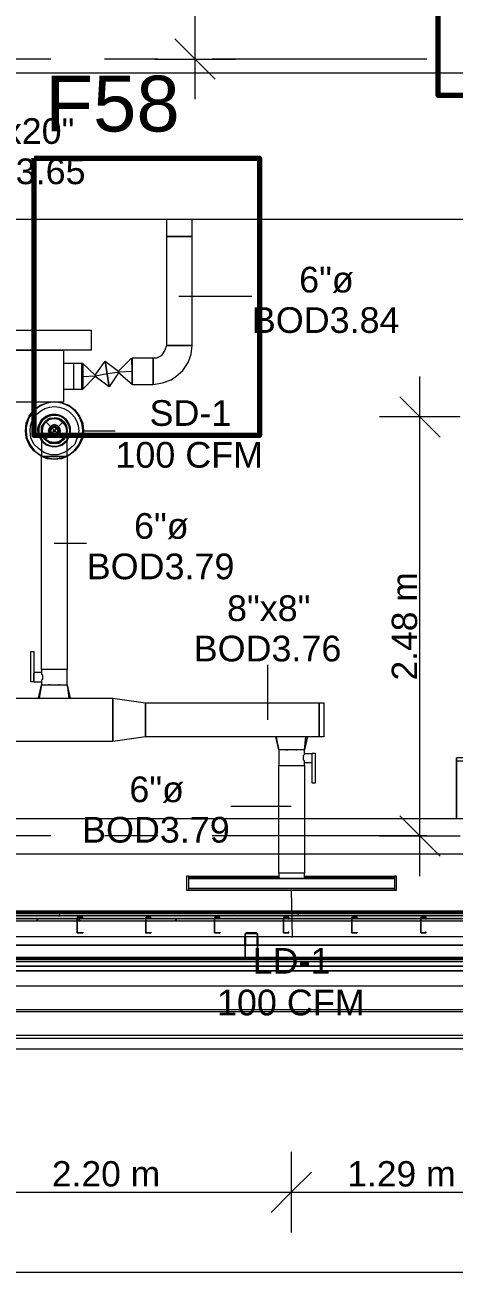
# Model space of a CAD drawing. Header units: metres. Extents: x -2 to 237, y -8 to 52.
# Drawn here: x 20.88 to 23.42, y 7.43 to 14.82 of the extents above; entities that cross this region are included whole.
import ezdxf

# ---------------------------------------------------------------- set-up
doc = ezdxf.new("R2010")
doc.units = ezdxf.units.M
doc.layers.add('HVAC - Ductos', color=5, linetype='Continuous', lineweight=0)
doc.layers.add('PDF2_Text', color=7, linetype='Continuous', lineweight=0)
doc.layers.add('PDF2_Geometry', color=7, linetype='Continuous', lineweight=0, true_color=0xaaaaaa)
doc.layers.add('PDF2_Solid Fills', color=7, linetype='Continuous', lineweight=0, true_color=0xffffff)
doc.styles.add('PDF ArialUnicodeMS-Bold-Identity-H', font='arial.ttf')
doc.styles.add('PDF Helvetica', font='')
doc.styles.get('PDF Helvetica').set_extended_font_data('Helvetica')

msp = doc.modelspace()

# ---------------------------------------------------------------- hatches: boundary and pattern name
at = {"layer": 'PDF2_Solid Fills', "lineweight": 0, "transparency": 33554559}
msp.add_hatch(color=256, dxfattribs=at).paths.add_polyline_path([(4.4593, 9.5227), (56.4401, 9.5227), (56.4401, 9.541), (4.4593, 9.541)])
h = msp.add_hatch(color=256, dxfattribs=at)
h.paths.add_polyline_path([(6.1562, 9.509), (6.1562, 9.5227), (4.4593, 9.5227), (4.4593, 9.509)])
h.paths.add_polyline_path([(55.7246, 9.5227), (55.7246, 9.509), (56.4538, 9.509), (56.4538, 9.5227)])
h.paths.add_polyline_path([(53.6929, 9.5227), (53.6929, 9.509), (55.72, 9.509), (55.72, 9.5227)])
h.paths.add_polyline_path([(50.8494, 9.5227), (50.8494, 9.509), (53.6883, 9.509), (53.6883, 9.5227)])
h.paths.add_polyline_path([(48.8177, 9.5227), (48.8177, 9.509), (50.8448, 9.509), (50.8448, 9.5227)])
h.paths.add_polyline_path([(45.9742, 9.5227), (45.9742, 9.509), (48.8131, 9.509), (48.8131, 9.5227)])
h.paths.add_polyline_path([(43.9425, 9.5227), (43.9425, 9.509), (45.9696, 9.509), (45.9696, 9.5227)])
h.paths.add_polyline_path([(43.1307, 9.5227), (43.1307, 9.509), (43.9379, 9.509), (43.9379, 9.5227)])
h.paths.add_polyline_path([(41.099, 9.5227), (41.099, 9.509), (43.1261, 9.509), (43.1261, 9.5227)])
h.paths.add_polyline_path([(39.0673, 9.5227), (39.0673, 9.509), (41.0944, 9.509), (41.0944, 9.5227)])
h.paths.add_polyline_path([(38.2555, 9.5227), (38.2555, 9.509), (39.0627, 9.509), (39.0627, 9.5227)])
h.paths.add_polyline_path([(36.2238, 9.5227), (36.2238, 9.509), (38.2509, 9.509), (38.2509, 9.5227)])
h.paths.add_polyline_path([(34.1921, 9.5227), (34.1921, 9.509), (36.2192, 9.509), (36.2192, 9.5227)])
h.paths.add_polyline_path([(33.3803, 9.5227), (33.3803, 9.509), (34.1875, 9.509), (34.1875, 9.5227)])
h.paths.add_polyline_path([(31.3486, 9.5227), (31.3486, 9.509), (33.3757, 9.509), (33.3757, 9.5227)])
h.paths.add_polyline_path([(28.5051, 9.5227), (28.5051, 9.509), (31.344, 9.509), (31.344, 9.5227)])
h.paths.add_polyline_path([(26.4734, 9.5227), (26.4734, 9.509), (28.5005, 9.509), (28.5005, 9.5227)])
h.paths.add_polyline_path([(23.6299, 9.5227), (23.6299, 9.509), (26.4688, 9.509), (26.4688, 9.5227)])
h.paths.add_polyline_path([(21.5982, 9.5227), (21.5982, 9.509), (23.6253, 9.509), (23.6253, 9.5227)])
h.paths.add_polyline_path([(20.7864, 9.5227), (20.7864, 9.509), (21.5936, 9.509), (21.5936, 9.5227)])
h.paths.add_polyline_path([(18.7547, 9.5227), (18.7547, 9.509), (20.7818, 9.509), (20.7818, 9.5227)])
h.paths.add_polyline_path([(16.7229, 9.5227), (16.7229, 9.509), (18.7501, 9.509), (18.7501, 9.5227)])
h.paths.add_polyline_path([(15.9112, 9.5227), (15.9112, 9.509), (16.7184, 9.509), (16.7184, 9.5227)])
h.paths.add_polyline_path([(13.8795, 9.5227), (13.8795, 9.509), (15.9066, 9.509), (15.9066, 9.5227)])
h.paths.add_polyline_path([(11.8478, 9.5227), (11.8478, 9.509), (13.8749, 9.509), (13.8749, 9.5227)])
h.paths.add_polyline_path([(11.036, 9.5227), (11.036, 9.509), (11.8432, 9.509), (11.8432, 9.5227)])
h.paths.add_polyline_path([(9.0043, 9.5227), (9.0043, 9.509), (11.0314, 9.509), (11.0314, 9.5227)])
h.paths.add_polyline_path([(6.1608, 9.5227), (6.1608, 9.509), (8.9997, 9.509), (8.9997, 9.5227)])
h = msp.add_hatch(color=256, dxfattribs=at)
h.paths.add_polyline_path([(22.1852, 9.4401), (22.2494, 9.4355), (22.254, 9.431), (22.254, 9.2934), (22.2586, 9.4341), (22.2586, 9.4356), (22.254, 9.4401)])
h.paths.add_polyline_path([(22.254, 9.2934), (22.2494, 9.2934), (22.254, 9.2888)])
h.paths.add_polyline_path([(22.1852, 9.4355), (22.1806, 9.4355), (22.1806, 9.2934)])
h.paths.add_polyline_path([(22.2494, 9.2842), (22.2494, 9.2888), (22.1898, 9.2888)])
h.paths.add_polyline_path([(22.1898, 9.2888), (22.1898, 9.2934), (22.1852, 9.2934)])

# ---------------------------------------------------------------- linework, layer by layer
at = {"layer": 'HVAC - Ductos', "lineweight": 0}
for points in [[(21.8871, 14.375), (21.8871, 16.2141), (21.8871, 17.9202), (21.8871, 19.8602)], [(21.7679, 14.7327), (21.8871, 14.6134), (22.0064, 14.4942)], [(21.6486, 14.6134), (21.8871, 14.6134), (22.1256, 14.6134)], [(17.3651, 14.5309), (26.056, 14.5309), (26.056, 13.6641), (17.3651, 13.6641)], [(21.7908, 13.2101), (22.2219, 13.2101)], [(21.2955, 12.7423), (21.3551, 12.8248), (21.3781, 12.6735), (21.2955, 12.7331), (21.2221, 12.6597), (21.2221, 12.8111), (21.2175, 12.8111), (21.2175, 12.8019), (21.2175, 12.7882), (21.2175, 12.7652), (21.2175, 12.7331), (21.2175, 12.7056), (21.2175, 12.6827), (21.2175, 12.6643), (21.2175, 12.6597), (21.2175, 12.6643), (21.2175, 12.6827), (21.2175, 12.7056), (21.2175, 12.7331), (21.2175, 12.7652), (21.2175, 12.7882), (21.2175, 12.8019), (21.2175, 12.8111), (21.1671, 12.8111), (21.1075, 12.8111), (21.1075, 12.8065), (21.1075, 12.8019), (21.1075, 12.7882), (21.1075, 12.7744), (21.1075, 12.756), (21.1075, 12.7331), (21.1075, 12.7194), (21.1075, 12.701), (21.1075, 12.6872), (21.1075, 12.6735), (21.1075, 12.6643), (21.1075, 12.6597), (21.1671, 12.6597), (21.2175, 12.6597), (21.2221, 12.6597), (21.2221, 12.8111), (21.2955, 12.7423), (21.2955, 12.7331)], [(21.1671, 12.8065), (21.1671, 12.8111), (21.1671, 12.8065), (21.1671, 12.8019), (21.1671, 12.7882), (21.1671, 12.7744), (21.1671, 12.756), (21.1671, 12.7331), (21.1671, 12.7148), (21.1671, 12.6964), (21.1671, 12.6827), (21.1671, 12.6689), (21.1671, 12.6597)], [(21.1671, 12.7882), (21.1671, 12.7744), (21.1671, 12.756), (21.1671, 12.7331), (21.1671, 12.7148), (21.1671, 12.6964), (21.1671, 12.6827)], [(21.4331, 12.7652), (21.511, 12.8431), (21.5156, 12.6872), (21.4331, 12.756), (21.3781, 12.6735), (21.3551, 12.8248), (21.4331, 12.7652), (21.4331, 12.756)], [(21.5156, 12.6872), (21.6395, 12.6872), (21.6395, 12.6918), (21.6395, 12.701), (21.6395, 12.7102), (21.6395, 12.7285), (21.6395, 12.7468), (21.6395, 12.7652), (21.6395, 12.7836), (21.6395, 12.8019), (21.6395, 12.8202), (21.6395, 12.8294), (21.6395, 12.8386), (21.6395, 12.8431), (21.5156, 12.8431)], [(21.2221, 12.7331), (21.2955, 12.7377), (21.3689, 12.7514), (21.4423, 12.7606), (21.5156, 12.7652)], [(23.2172, 9.775), (23.2172, 12.7331)], [(20.9607, 10.8298), (20.979, 10.9078), (20.9836, 10.9078), (20.9882, 10.9078), (21.002, 10.9078), (21.0158, 10.9078), (21.0341, 10.9078), (21.0524, 10.9078), (21.0753, 10.9078), (21.0937, 10.9078), (21.1075, 10.9078), (21.1212, 10.9078), (21.1258, 10.9078), (21.1304, 10.9078), (21.1304, 10.9995), (21.1258, 10.9995), (21.1212, 10.9995), (21.1075, 10.9995), (21.0937, 10.9995), (21.0753, 10.9995), (21.0524, 10.9995), (21.0341, 10.9995), (21.0158, 10.9995), (21.002, 10.9995), (20.9882, 10.9995), (20.979, 10.9995), (20.979, 12.2607), (20.9698, 12.2653), (20.9332, 12.2928), (20.9057, 12.3295), (20.8873, 12.3708), (20.8827, 12.412), (20.8873, 12.458), (20.9057, 12.4992), (20.9332, 12.5359), (20.9698, 12.5634), (21.0112, 12.5771), (21.0341, 12.5817)], [(21.0753, 12.5817), (21.0983, 12.5771), (21.1395, 12.5634), (21.1763, 12.5359), (21.2038, 12.4992), (21.2221, 12.458), (21.2267, 12.412), (21.2221, 12.3708), (21.2038, 12.3295), (21.1763, 12.2928), (21.1395, 12.2653), (21.1304, 12.2607), (21.1304, 10.9995), (21.1258, 10.9995), (21.1212, 10.9995), (21.1075, 10.9995), (21.0937, 10.9995), (21.0753, 10.9995), (21.0524, 10.9995), (21.0341, 10.9995), (21.0158, 10.9995), (21.002, 10.9995), (20.9882, 10.9995), (20.979, 10.9995), (20.979, 10.9812), (20.9332, 10.9812)], [(21.0341, 12.5817), (21.0524, 12.5863), (21.0753, 12.5817)], [(23.0979, 12.6139), (23.2172, 12.4946), (23.3364, 12.3754)], [(20.9836, 12.3846), (21.002, 12.3616), (20.9836, 12.3846), (20.9836, 12.3891), (20.979, 12.412), (20.9836, 12.4396), (20.9836, 12.4442), (21.002, 12.4671), (21.0249, 12.4854), (21.0524, 12.49), (21.0845, 12.4854), (21.1075, 12.4671), (21.1258, 12.4442), (21.1304, 12.412), (21.1258, 12.4396), (21.1212, 12.4442), (21.1075, 12.4671), (21.0845, 12.4809), (21.0799, 12.4854), (21.057, 12.49)], [(21.0203, 12.4809), (21.002, 12.4671), (20.9836, 12.4442), (20.979, 12.412), (20.9836, 12.4396)], [(20.9882, 12.4442), (21.002, 12.4671), (21.0249, 12.4809), (21.0295, 12.4854), (21.0524, 12.49)], [(20.9882, 12.4534), (21.002, 12.4671), (21.0158, 12.4809), (21.0341, 12.4854), (21.0524, 12.49), (21.0753, 12.4854), (21.0937, 12.4809), (21.1075, 12.4671), (21.1212, 12.4534)], [(21.0249, 12.4809), (21.0158, 12.4809), (21.002, 12.4671), (20.9882, 12.4534)], [(21.0295, 12.4854), (21.0249, 12.4854), (21.0203, 12.4809), (21.0249, 12.4854), (21.0295, 12.4854), (21.0341, 12.4854), (21.0524, 12.49), (21.0753, 12.4854), (21.0799, 12.4854), (21.0845, 12.4854), (21.0845, 12.4809), (21.0937, 12.4809), (21.1075, 12.4671), (21.1212, 12.4534)], [(21.0295, 12.4809), (21.0524, 12.4854), (21.0799, 12.4809)], [(21.0799, 12.4854), (21.0845, 12.4854), (21.0845, 12.4809)], [(21.0845, 12.4809), (21.1075, 12.4671), (21.1212, 12.4442)], [(23.4556, 12.4946), (23.2172, 12.4946), (22.9787, 12.4946)], [(21.1212, 12.4488), (21.1258, 12.435), (21.1304, 12.412), (21.1304, 12.4075), (21.1258, 12.3937), (21.1212, 12.3754), (21.1075, 12.3616), (21.0937, 12.3479), (21.0753, 12.3387), (21.0524, 12.3387), (21.0341, 12.3387), (21.0158, 12.3479), (21.002, 12.3616), (20.9882, 12.3754), (20.979, 12.3937), (20.979, 12.4075), (20.979, 12.412), (20.979, 12.435), (20.9882, 12.4488)], [(20.9836, 12.4396), (20.979, 12.435), (20.979, 12.412), (20.979, 12.4075)], [(20.979, 12.412), (20.9836, 12.3846), (20.979, 12.412)], [(20.979, 12.412), (20.979, 12.4075), (20.979, 12.3891), (20.979, 12.3616), (20.979, 12.3203), (20.979, 12.2791), (20.979, 12.2607), (20.9882, 12.2607), (21.002, 12.2607), (21.0158, 12.2607), (21.0341, 12.2607), (21.0524, 12.2607), (21.0753, 12.2607), (21.0937, 12.2607), (21.1075, 12.2607), (21.1212, 12.2607), (21.1258, 12.2607), (21.1304, 12.2607), (21.1304, 12.3066), (21.1304, 12.3433), (21.1304, 12.3754), (21.1304, 12.3983), (21.1304, 12.412)], [(20.9836, 12.4442), (20.9836, 12.4396), (20.9836, 12.4442), (20.9882, 12.4488)], [(21.1212, 12.4488), (21.1212, 12.4442), (21.1258, 12.4442), (21.1258, 12.4396), (21.1258, 12.435), (21.1304, 12.412), (21.1304, 12.4075)], [(21.1212, 12.4442), (21.1258, 12.4442), (21.1258, 12.4396)], [(21.1212, 12.4396), (21.1258, 12.412), (21.1212, 12.3891)], [(21.2267, 12.412), (21.4147, 12.412)], [(21.0249, 12.3479), (21.002, 12.3616), (20.9882, 12.3846)], [(21.0845, 12.3433), (21.1075, 12.3616), (21.0845, 12.3433), (21.0799, 12.3433), (21.0524, 12.3387), (21.0295, 12.3433), (21.0249, 12.3433), (21.0203, 12.3433)], [(21.1212, 12.3846), (21.1075, 12.3616), (21.0845, 12.3479)], [(21.1258, 12.3891), (21.1258, 12.3846), (21.1212, 12.38)], [(21.1304, 12.2928), (21.1121, 12.2837), (21.0753, 12.2699), (21.0341, 12.2699), (20.9928, 12.2837), (20.979, 12.2928)], [(20.979, 12.2653), (21.0112, 12.2516), (21.0524, 12.247), (21.0983, 12.2516), (21.1304, 12.2653)], [(21.1304, 12.2607), (21.0983, 12.247), (21.0524, 12.2424), (21.0112, 12.247), (20.979, 12.2607)], [(21.1304, 12.2607), (21.1258, 12.2607), (21.1212, 12.2607), (21.1075, 12.2607), (21.0937, 12.2607), (21.0753, 12.2607), (21.0524, 12.2607), (21.0341, 12.2607), (21.0158, 12.2607), (21.002, 12.2607), (20.9882, 12.2607), (20.979, 12.2607)], [(21.0524, 11.747), (21.245, 11.747)], [(22.3182, 10.7014), (22.3182, 11.027)], [(20.9332, 10.9307), (20.9332, 10.9353), (20.9332, 10.9399), (20.9332, 10.949), (20.9332, 10.9536), (20.9332, 10.9582), (20.9332, 10.9674), (20.9332, 10.972), (20.9332, 10.9766)], [(20.979, 10.9812), (20.979, 10.9766), (20.979, 10.972), (20.9836, 10.9674), (20.9836, 10.9582), (20.9836, 10.949), (20.9836, 10.9399), (20.979, 10.9353), (20.979, 10.9307), (20.979, 10.9261)], [(20.9332, 10.9261), (20.979, 10.9261), (20.979, 10.9078), (20.9653, 10.8298)], [(20.9836, 10.9078), (20.979, 10.9078), (20.9607, 10.8298), (20.9653, 10.8298), (20.9698, 10.8298), (20.979, 10.8298)], [(21.0524, 10.9078), (21.057, 10.9078)], [(21.0845, 10.9078), (21.0799, 10.9078), (21.0845, 10.9078), (21.0891, 10.9078)], [(21.1212, 10.9078), (21.1258, 10.9078), (21.1304, 10.9078), (21.1395, 10.8298)], [(21.1487, 10.8298), (21.1304, 10.9078), (21.1487, 10.8298)], [(20.9836, 10.8298), (21.002, 10.8298)], [(21.0066, 10.8298), (21.0112, 10.8298), (21.0203, 10.8298), (21.0341, 10.8298), (21.0387, 10.8298), (21.0432, 10.8298), (21.0662, 10.8298), (21.0707, 10.8298), (21.0753, 10.8298), (21.0891, 10.8298), (21.0983, 10.8298), (21.1029, 10.8298), (21.1075, 10.8298), (21.1258, 10.8298), (21.1395, 10.8298), (21.1441, 10.8298), (21.1487, 10.8298)], [(22.3825, 10.6005), (22.3733, 10.6005), (22.3687, 10.6005), (22.3641, 10.6005)], [(22.3641, 10.6005), (22.3825, 10.5225), (22.3641, 10.6005)], [(22.3825, 10.5225), (22.3871, 10.5225), (22.3825, 10.5225), (22.3687, 10.6005)], [(22.5522, 10.6005), (22.5338, 10.5225), (22.5292, 10.5225), (22.5246, 10.5225), (22.5108, 10.5225), (22.4971, 10.5225), (22.4788, 10.5225), (22.4558, 10.5225), (22.4375, 10.5225), (22.4191, 10.5225), (22.4054, 10.5225), (22.3916, 10.5225), (22.3871, 10.5225), (22.3825, 10.5225), (22.3825, 10.4308), (22.3916, 10.4308), (22.4054, 10.4308), (22.4191, 10.4308), (22.4375, 10.4308), (22.4558, 10.4308), (22.4788, 10.4308), (22.4971, 10.4308), (22.5108, 10.4308), (22.5246, 10.4308), (22.5292, 10.4308), (22.5338, 10.4308), (22.5338, 9.7933), (22.5292, 9.7933), (22.52, 9.7933), (22.5108, 9.7933), (22.4925, 9.7933), (22.4788, 9.7933), (22.4558, 9.7933), (22.4375, 9.7933), (22.4191, 9.7933), (22.4054, 9.7933), (22.3916, 9.7933), (22.3871, 9.7933), (22.3825, 9.7933), (22.3825, 9.7612), (22.3871, 9.7612), (22.3916, 9.7612), (22.4054, 9.7612), (22.4191, 9.7612), (22.4375, 9.7612), (22.4558, 9.7612), (22.4788, 9.7612), (22.4925, 9.7612), (22.5108, 9.7612), (22.52, 9.7612), (22.5292, 9.7612), (22.5338, 9.7612), (22.5338, 9.7933), (22.5292, 9.7933)], [(22.5338, 9.7933), (22.5292, 9.7933), (22.5246, 9.7933), (22.5108, 9.7933), (22.4971, 9.7933), (22.4788, 9.7933), (22.4558, 9.7933), (22.4375, 9.7933), (22.4191, 9.7933), (22.4054, 9.7933), (22.3916, 9.7933), (22.3825, 9.7933), (22.3825, 10.4308), (22.3916, 10.4308), (22.4054, 10.4308), (22.4191, 10.4308), (22.4375, 10.4308), (22.4558, 10.4308), (22.4788, 10.4308), (22.4971, 10.4308), (22.5108, 10.4308), (22.5246, 10.4308), (22.5292, 10.4308), (22.5338, 10.4308), (22.5338, 10.4491), (22.5796, 10.4491), (22.5796, 10.4537), (22.5796, 10.4583), (22.5796, 10.4629), (22.5796, 10.4675), (22.5796, 10.4767), (22.5796, 10.4813), (22.5796, 10.4904), (22.5796, 10.495), (22.5796, 10.4996), (22.5338, 10.4996), (22.5338, 10.5225), (22.543, 10.6005)], [(22.4054, 10.6005), (22.3871, 10.6005)], [(22.4696, 10.6005), (22.4466, 10.6005), (22.4421, 10.6005), (22.4375, 10.6005), (22.4237, 10.6005), (22.4145, 10.6005), (22.4099, 10.6005)], [(22.5292, 10.6005), (22.5108, 10.6005), (22.5062, 10.6005), (22.5016, 10.6005), (22.4925, 10.6005), (22.4788, 10.6005), (22.4742, 10.6005)], [(22.5338, 10.5225), (22.5522, 10.6005), (22.5476, 10.6005), (22.543, 10.6005), (22.5338, 10.6005)], [(22.5338, 10.4491), (22.5338, 10.4537), (22.5338, 10.4583), (22.5292, 10.4629), (22.5292, 10.4721), (22.5292, 10.4813), (22.5292, 10.4904), (22.5338, 10.495), (22.5338, 10.4996)], [(22.4558, 10.1877), (22.0981, 10.1877)], [(23.0979, 10.1327), (23.2172, 10.0134), (23.3364, 9.8942)], [(22.9787, 10.0134), (23.2172, 10.0134), (23.4556, 10.0134)], [(21.8504, 9.7429), (21.8504, 9.752), (21.8504, 9.7704), (21.8504, 9.775), (22.3825, 9.775)], [(22.3825, 9.7704), (21.8504, 9.7704)], [(21.8504, 9.7475), (21.8504, 9.752), (21.8504, 9.7566)], [(22.5338, 9.775), (23.0658, 9.775), (23.0658, 9.7704), (23.0658, 9.752), (23.0658, 9.7429)], [(23.0658, 9.7704), (22.5338, 9.7704)], [(23.0658, 9.7566), (23.0658, 9.752), (23.0658, 9.7475)], [(23.0658, 9.7199), (23.0658, 9.7107), (23.0658, 9.6924), (21.8504, 9.6924), (23.0658, 9.6924)], [(21.8504, 9.6924), (21.8504, 9.7107), (21.8504, 9.7199)], [(21.8504, 9.7062), (21.8504, 9.7107), (21.8504, 9.7153)], [(22.4558, 9.6924), (22.4604, 9.4127)], [(23.0658, 9.7153), (23.0658, 9.7107), (23.0658, 9.7062)]]:
    msp.add_lwpolyline(points, dxfattribs=at)
for points in [[(21.8688, 13.6641), (21.8642, 13.6641), (21.8596, 13.6641), (21.8458, 13.6641), (21.8321, 13.6641), (21.8137, 13.6641), (21.7908, 13.6641), (21.7725, 13.6641), (21.7541, 13.6641), (21.7358, 13.6641), (21.7266, 13.6641), (21.7174, 13.6641), (21.7174, 13.5632), (21.7266, 13.5632), (21.7358, 13.5632), (21.7541, 13.5632), (21.7725, 13.5632), (21.7908, 13.5632), (21.8137, 13.5632), (21.8321, 13.5632), (21.8458, 13.5632), (21.8596, 13.5632), (21.8642, 13.5632), (21.8688, 13.5632)], [(21.8688, 13.5632), (21.8642, 13.5632), (21.8596, 13.5632), (21.8458, 13.5632), (21.8321, 13.5632), (21.8137, 13.5632), (21.7908, 13.5632), (21.7725, 13.5632), (21.7541, 13.5632), (21.7358, 13.5632), (21.7266, 13.5632), (21.7174, 13.5632), (21.7174, 12.9165), (21.7266, 12.9165), (21.7358, 12.9165), (21.7541, 12.9165), (21.7725, 12.9165), (21.7908, 12.9165), (21.8137, 12.9165), (21.8321, 12.9165), (21.8458, 12.9165), (21.8596, 12.9165), (21.8642, 12.9165), (21.8688, 12.9165)], [(21.2726, 13.0083), (21.2726, 12.8891), (20.8047, 12.8891), (20.8047, 13.0083)], [(21.1075, 12.5817), (20.1948, 12.5817), (20.1948, 12.8891), (21.1075, 12.8891)], [(21.8688, 12.9165), (21.8642, 12.9165), (21.8596, 12.9165), (21.8458, 12.9165), (21.8321, 12.9165), (21.8137, 12.9165), (21.7908, 12.9165), (21.7725, 12.9165), (21.7541, 12.9165), (21.7358, 12.9165), (21.7266, 12.9165), (21.7174, 12.9165), (21.7083, 12.8891), (21.6899, 12.8615), (21.6853, 12.8569), (21.6578, 12.8431), (21.6395, 12.8431), (21.6395, 12.8386), (21.6395, 12.8294), (21.6395, 12.8202), (21.6395, 12.8019), (21.6395, 12.7836), (21.6395, 12.7652), (21.6395, 12.7468), (21.6395, 12.7285), (21.6395, 12.7102), (21.6395, 12.701), (21.6395, 12.6918), (21.6395, 12.6872), (21.6945, 12.6964), (21.7449, 12.7148), (21.7725, 12.7331), (21.8137, 12.7698), (21.8458, 12.8157), (21.8642, 12.8661)], [(21.2175, 12.6597), (21.2175, 12.6643), (21.2175, 12.6689), (21.2175, 12.6827), (21.2175, 12.6964), (21.2175, 12.7148), (21.2175, 12.7331), (21.2175, 12.756), (21.2175, 12.7744), (21.2175, 12.7882), (21.2175, 12.7974), (21.2175, 12.8065), (21.2175, 12.8111), (21.2175, 12.8065), (21.2175, 12.7974), (21.2175, 12.7882), (21.2175, 12.7744), (21.2175, 12.756), (21.2175, 12.7331), (21.2175, 12.7148), (21.2175, 12.6964), (21.2175, 12.6827), (21.2175, 12.6689), (21.2175, 12.6643)], [(21.2221, 12.6597), (21.2221, 12.6643), (21.2221, 12.6827), (21.2221, 12.7056), (21.2221, 12.7331), (21.2221, 12.7652), (21.2221, 12.7882), (21.2221, 12.8065), (21.2221, 12.8111), (21.2221, 12.8065), (21.2221, 12.7882), (21.2221, 12.7652), (21.2221, 12.7331), (21.2221, 12.7056), (21.2221, 12.6827), (21.2221, 12.6643)], [(21.5156, 12.8431), (21.5156, 12.8386), (21.5156, 12.8294), (21.5156, 12.8202), (21.5156, 12.8019), (21.5156, 12.7836), (21.5156, 12.7652), (21.5156, 12.7468), (21.5156, 12.7285), (21.5156, 12.7102), (21.5156, 12.701), (21.5156, 12.6918), (21.5156, 12.6872), (21.5156, 12.6918), (21.5156, 12.701), (21.5156, 12.7102), (21.5156, 12.7285), (21.5156, 12.7468), (21.5156, 12.7652), (21.5156, 12.7836), (21.5156, 12.8019), (21.5156, 12.8202), (21.5156, 12.8294), (21.5156, 12.8386)], [(21.1258, 12.3937), (21.1167, 12.3754), (21.1075, 12.3616), (21.0891, 12.3479), (21.0753, 12.3433), (21.0524, 12.3387), (21.0341, 12.3433), (21.0158, 12.3479), (21.002, 12.3616), (20.9882, 12.3754), (20.9836, 12.3937), (20.979, 12.412), (20.9836, 12.4304), (20.9882, 12.4488), (21.002, 12.4671), (21.0158, 12.4763), (21.0341, 12.4854), (21.0524, 12.4854), (21.0753, 12.4854), (21.0891, 12.4763), (21.1075, 12.4671), (21.1167, 12.4488), (21.1258, 12.4304), (21.1258, 12.412)], [(21.1212, 12.3846), (21.1029, 12.3616), (21.0799, 12.3479), (21.0524, 12.3433), (21.0249, 12.3479), (21.002, 12.3616), (20.9882, 12.3846), (20.9836, 12.412), (20.9882, 12.4396), (21.002, 12.4625), (21.0249, 12.4809), (21.0524, 12.4854), (21.0799, 12.4809), (21.1029, 12.4625), (21.1212, 12.4396), (21.1258, 12.412)], [(20.9561, 12.412), (20.9653, 12.38), (20.979, 12.3571), (20.9653, 12.38)], [(21.0249, 12.4304), (21.0203, 12.412), (21.0249, 12.4304), (21.0387, 12.4442), (21.0524, 12.4488), (21.0707, 12.4442), (21.0845, 12.4304), (21.0891, 12.412), (21.0845, 12.4304), (21.0707, 12.4442), (21.0524, 12.4488), (21.0387, 12.4442)], [(21.0845, 12.3983), (21.0891, 12.412), (21.0845, 12.3937), (21.0707, 12.3846), (21.0524, 12.38), (21.0387, 12.3846), (21.0249, 12.3937), (21.0203, 12.412), (21.0249, 12.3983), (21.0387, 12.3846), (21.0524, 12.38), (21.0707, 12.3846)], [(21.0341, 12.4258), (21.0295, 12.412), (21.0341, 12.4304), (21.0478, 12.4396), (21.0616, 12.4396), (21.0753, 12.4304), (21.0799, 12.412), (21.0753, 12.4258), (21.0616, 12.435), (21.0478, 12.435)], [(21.0753, 12.3983), (21.0799, 12.412), (21.0753, 12.3983), (21.0616, 12.3891), (21.0478, 12.3891), (21.0341, 12.3983), (21.0295, 12.412), (21.0341, 12.3983), (21.0478, 12.3891), (21.0616, 12.3891)], [(21.0662, 12.3983), (21.0524, 12.3937), (21.0387, 12.3983), (21.0341, 12.412), (21.0387, 12.4258), (21.0524, 12.435), (21.0662, 12.4258), (21.0753, 12.412)], [(21.0524, 12.4166), (21.0478, 12.412), (21.0524, 12.4166), (21.057, 12.4166), (21.0616, 12.412), (21.057, 12.4166)], [(21.057, 12.4075), (21.0616, 12.412), (21.057, 12.4075), (21.0524, 12.4075), (21.0478, 12.412), (21.0524, 12.4075)], [(21.1258, 12.3846), (21.1075, 12.3616), (21.1258, 12.3846), (21.1304, 12.412)], [(20.9836, 12.3525), (21.0066, 12.3341), (21.0387, 12.3203), (21.0707, 12.3203), (21.1029, 12.3341), (21.1258, 12.3525), (21.1304, 12.3616), (21.1258, 12.3525), (21.1029, 12.3341), (21.0707, 12.3203), (21.0387, 12.3203), (21.0066, 12.3341), (20.9836, 12.3525), (20.979, 12.3616)], [(21.1304, 12.3525), (21.1029, 12.3295), (21.0707, 12.3203), (21.0387, 12.3203), (21.0066, 12.3295), (20.979, 12.3525), (20.979, 12.3571), (20.979, 12.3525), (21.0066, 12.3295), (21.0387, 12.3203), (21.0707, 12.3203), (21.1029, 12.3295), (21.1304, 12.3525), (21.1304, 12.3571)], [(21.0524, 12.3387), (21.0249, 12.3433), (21.002, 12.3616), (21.0249, 12.3433), (21.0524, 12.3387), (21.0845, 12.3433)], [(20.9148, 11.105), (20.9332, 11.105), (20.9332, 10.9261), (20.9148, 10.9261)], [(21.0295, 10.9078), (21.0249, 10.9078), (21.0203, 10.9078), (21.0249, 10.9078)], [(18.4153, 10.8298), (21.4009, 10.8298), (21.4009, 10.573), (18.4153, 10.573)], [(21.5936, 10.6005), (21.4009, 10.573), (21.4009, 10.8298), (21.5936, 10.8023)], [(21.5936, 10.8023), (22.6209, 10.8023), (22.6209, 10.6005), (21.5936, 10.6005)], [(22.6485, 10.8023), (22.6485, 10.6005), (22.6209, 10.6005), (22.6209, 10.8023)], [(22.4237, 10.5225), (22.4283, 10.5225), (22.4329, 10.5225), (22.4283, 10.5225)], [(22.4833, 10.5225), (22.4879, 10.5225)], [(22.598, 10.3254), (22.5796, 10.3254), (22.5796, 10.5042), (22.598, 10.5042)], [(21.8367, 9.6924), (21.8504, 9.6924), (21.8504, 9.775), (21.8367, 9.775)], [(21.8504, 9.7612), (23.0658, 9.7612), (21.8504, 9.7612), (23.0658, 9.7612), (23.0658, 9.7016), (21.8504, 9.7016)], [(23.0795, 9.6924), (23.0795, 9.775), (23.0658, 9.775), (23.0658, 9.6924)]]:
    msp.add_lwpolyline(points, close=True, dxfattribs=at)
for points in [[(21.1304, 12.2653), (21.1395, 12.2699), (21.1717, 12.2928), (21.1992, 12.3295), (21.2175, 12.3708), (21.2221, 12.412, 1.013798), (20.8873, 12.412), (20.8919, 12.3708), (20.9103, 12.3295), (20.9378, 12.2928), (20.9698, 12.2699), (20.979, 12.2653)], [(20.979, 12.2928), (20.9607, 12.3066), (20.9332, 12.3341), (20.9148, 12.3708), (20.9103, 12.412, -0.994798), (21.1992, 12.412), (21.19, 12.3708), (21.1763, 12.3341), (21.1487, 12.3066), (21.1304, 12.2928)]]:
    msp.add_lwpolyline(points, format="xyb", dxfattribs=at)
msp.add_lwpolyline([(21.1487, 12.412, 1.010578), (20.9561, 12.412, -1.390077), (21.1304, 12.3571), (21.1441, 12.38), (21.1487, 12.412), (21.1441, 12.38), (21.1304, 12.3616, 1.353201), (20.9607, 12.412), (20.9653, 12.38), (20.979, 12.3616, -1.35319)], format="xyb", close=True, dxfattribs=at)
at = {"layer": 'HVAC - Ductos', "color": 252, "lineweight": 0, "true_color": 0x939598}
for points in [[(22.4558, 8.1423), (22.4558, 7.9037), (22.4558, 7.6653)], [(22.575, 8.023), (22.4558, 7.9037), (22.3365, 7.7845)], [(5.1014, 7.9037), (6.6928, 7.9037), (8.9309, 7.9037), (11.0635, 7.9037), (13.3337, 7.9037), (16.0626, 7.9037), (18.0301, 7.9037), (20.259, 7.9037), (22.4558, 7.9037), (23.7537, 7.9037), (24.8545, 7.9037), (27.1017, 7.9037), (29.4865, 7.9037), (31.665, 7.9037), (32.9583, 7.9037), (34.2701, 7.9037), (36.577, 7.9037)], [(5.1014, 7.4314), (14.5491, 7.4314), (23.7537, 7.4314), (32.9583, 7.4314), (42.163, 7.4314), (51.3722, 7.4314), (56.2108, 7.4314)]]:
    msp.add_lwpolyline(points, dxfattribs=at)
at = {"layer": 'PDF2_Geometry', "lineweight": 0}
for points in [[(56.408, 23.3686), (56.408, 21.8782), (55.3485, 21.8782), (55.3485, 21.8644), (56.408, 21.8644), (56.408, 9.5548), (4.4593, 9.5548)], [(56.408, 21.8644), (56.4538, 21.8644), (56.4401, 21.8644), (56.4217, 21.8644), (56.4217, 9.5548), (56.4217, 9.541), (4.4593, 9.541)], [(21.0341, 14.6134), (19.7637, 14.6134)], [(21.667, 14.6134), (21.3505, 14.6134)], [(23.2584, 14.6134), (21.988, 14.6134)], [(4.4593, 9.4172), (56.5456, 9.4172), (56.5456, 9.4401), (56.5456, 9.5089), (56.5456, 9.5548), (56.5456, 9.8483), (56.5456, 10.252), (56.5456, 10.6601), (56.5456, 11.0637)], [(23.4327, 10.4767), (23.4327, 10.4583), (24.0702, 10.4583), (24.0702, 10.4767), (23.4327, 10.4767), (23.4327, 10.1143), (23.4327, 10.4767), (23.4327, 10.1143), (19.7728, 10.1143)], [(23.529, 10.1143), (19.2821, 10.1143), (19.2775, 10.1143), (19.2729, 10.1097), (19.2683, 10.1052), (19.2683, 10.1006), (19.2638, 10.096), (19.2638, 10.0914), (19.2638, 9.9355), (19.2638, 9.9263), (19.2683, 9.9217), (19.2683, 9.9172), (19.2729, 9.9126), (19.2775, 9.9126), (19.2821, 9.908), (23.529, 9.908)], [(21.0341, 10.0134), (19.7637, 10.0134)], [(21.667, 10.0134), (21.3505, 10.0134)], [(23.2584, 10.0134), (21.988, 10.0134)], [(19.7728, 9.908), (23.4327, 9.908)], [(14.65, 9.5548), (23.6529, 9.5548)], [(14.65, 9.5548), (23.6529, 9.5548)], [(14.65, 9.5548), (23.6529, 9.5548)], [(21.5936, 9.5227), (21.19, 9.5227), (20.7864, 9.5227)], [(23.6253, 9.5089), (23.2217, 9.5089), (22.8136, 9.5089), (22.4099, 9.5089), (22.0018, 9.5089), (21.5982, 9.5089), (21.19, 9.5089), (20.7864, 9.5089)], [(23.6253, 9.5227), (23.2217, 9.5227), (22.8136, 9.5227), (22.4099, 9.5227), (22.0018, 9.5227), (21.5982, 9.5227)], [(22.1806, 9.3668), (22.1806, 9.4172)], [(22.1852, 9.4172), (22.1852, 9.3668)], [(22.254, 9.4264), (22.2586, 9.431)], [(22.254, 9.3668), (22.254, 9.4172)], [(22.2586, 9.4172), (22.2586, 9.3668)], [(22.1806, 9.353), (22.1852, 9.3576)], [(22.254, 9.3026), (22.2586, 9.3072)], [(22.2357, 9.2842), (22.2402, 9.2888)], [(22.1806, 9.2155), (22.254, 9.2155)], [(5.3444, 9.1467), (5.3582, 9.1467), (5.3444, 9.1467), (5.3444, 8.8165), (5.3398, 8.8165), (8.4126, 8.8165), (8.4081, 8.8165), (11.4855, 8.8165), (11.4763, 8.8165), (14.5537, 8.8165), (14.5491, 8.8165), (17.6219, 8.8165), (17.6173, 8.8165), (20.6901, 8.8165), (20.6855, 8.8165), (23.7583, 8.8165), (23.7537, 8.8165), (26.8265, 8.8165), (26.8219, 8.8165), (29.8947, 8.8165), (29.8901, 8.8165), (32.9629, 8.8165), (32.9583, 8.8165), (36.0312, 8.8165)], [(20.6901, 8.8165), (20.6855, 8.8165), (20.6855, 8.8027), (20.6855, 8.7843), (20.6855, 8.7706), (20.6855, 8.7614), (20.6855, 8.7568), (20.6855, 8.7522), (23.7583, 8.7522), (23.7583, 8.7568), (23.7583, 8.7614), (23.7583, 8.7706), (23.7583, 8.7843), (23.7583, 8.8027), (23.7583, 8.8165), (23.7583, 9.1467), (23.7537, 9.1467), (23.74, 9.1467), (23.7537, 9.1467), (23.7583, 9.1467), (23.7675, 9.1467)], [(20.6993, 9.1467), (20.6993, 8.8165), (23.7446, 8.8165), (23.7446, 9.1467), (23.74, 9.1467), (23.7446, 9.1467), (23.7308, 9.1467), (23.7812, 9.1467), (23.772, 9.1467), (23.7812, 9.1467), (23.7675, 9.1467), (23.7675, 8.8165), (26.8128, 8.8165), (26.8128, 9.1467)], [(23.7446, 9.1237), (20.6993, 9.1237)], [(20.6993, 8.9861), (23.7446, 8.9861)], [(23.7446, 8.9724), (20.6993, 8.9724)], [(20.6993, 8.8348), (23.7446, 8.8348)]]:
    msp.add_lwpolyline(points, dxfattribs=at)
at = {"layer": 'PDF2_Geometry', "color": 232, "lineweight": 70, "true_color": 0xe91e64}
for points in [[(23.3242, 16.0398), (24.202, 16.0398), (24.202, 14.3982), (23.3242, 14.3982)], [(20.934, 14.0264), (22.2687, 14.0264), (22.2687, 12.3847), (20.934, 12.3847)]]:
    msp.add_lwpolyline(points, close=True, dxfattribs=at)
at = {"layer": 'PDF2_Geometry', "color": 8, "lineweight": 0, "true_color": 0x808080}
msp.add_lwpolyline([(21.1167, 12.458), (21.0799, 12.4854), (21.0295, 12.4854), (20.9928, 12.458), (20.979, 12.412), (20.9928, 12.3662), (21.0295, 12.3387), (21.0799, 12.3387), (21.1167, 12.3662), (21.1304, 12.412)], close=True, dxfattribs=at)
for points in [[(21.002, 12.4671), (21.1075, 12.3616)], [(21.1075, 12.4671), (21.002, 12.3616)]]:
    msp.add_lwpolyline(points, dxfattribs=at)
at = {"layer": 'PDF2_Geometry', "lineweight": 0}
for points in [[(14.65, 9.5686), (23.6529, 9.5686)], [(14.65, 9.5594), (23.6529, 9.5594)], [(21.2221, 9.5319), (21.19, 9.5319), (21.19, 9.5273), (21.19, 9.4401), (21.2221, 9.4401), (21.2221, 9.4447), (21.2221, 9.4401), (21.19, 9.4401), (21.19, 9.5273), (21.2221, 9.5273), (21.2221, 9.5227)], [(21.6257, 9.5319), (21.5982, 9.5319), (21.5936, 9.5273), (21.5936, 9.4401), (21.5982, 9.4401), (21.6257, 9.4401), (21.6257, 9.4447), (21.6257, 9.4401), (21.5982, 9.4401), (21.5982, 9.5273), (21.6257, 9.5273), (21.6257, 9.5227)], [(22.0339, 9.5319), (22.0018, 9.5319), (22.0018, 9.5273), (22.0018, 9.4401), (22.0339, 9.4401), (22.0339, 9.4447), (22.0339, 9.4401), (22.0018, 9.4401), (22.0018, 9.5273), (22.0339, 9.5273), (22.0339, 9.5227)], [(22.4421, 9.5319), (22.4099, 9.5319), (22.4099, 9.5273), (22.4099, 9.4401), (22.4421, 9.4401), (22.4421, 9.4447), (22.4375, 9.4447), (22.4375, 9.4401), (22.4099, 9.4401), (22.4099, 9.5273), (22.4375, 9.5273), (22.4375, 9.5227), (22.4421, 9.5227)], [(22.8456, 9.5319), (22.8181, 9.5319), (22.8136, 9.5319), (22.8136, 9.5273), (22.8136, 9.4401), (22.8181, 9.4401), (22.8456, 9.4401), (22.8456, 9.4447), (22.8456, 9.4401), (22.8181, 9.4401), (22.8136, 9.4401), (22.8136, 9.5273), (22.8181, 9.5273), (22.8456, 9.5273), (22.8456, 9.5227)], [(23.2538, 9.5319), (23.2217, 9.5319), (23.2217, 9.5273), (23.2217, 9.4401), (23.2538, 9.4401), (23.2538, 9.4447), (23.2492, 9.4447), (23.2492, 9.4401), (23.2217, 9.4401), (23.2217, 9.5273), (23.2492, 9.5273), (23.2492, 9.5227), (23.2538, 9.5227)], [(22.1806, 9.2934), (22.1852, 9.2888), (22.1898, 9.2842), (22.2494, 9.2842), (22.254, 9.2888), (22.2586, 9.2934), (22.2586, 9.431), (22.254, 9.4355), (22.2494, 9.4401), (22.1898, 9.4401), (22.1852, 9.4355), (22.1806, 9.431)], [(22.2494, 9.2888), (22.1898, 9.2888), (22.1852, 9.2934), (22.1852, 9.431), (22.1898, 9.4355), (22.2494, 9.4355), (22.2494, 9.431), (22.254, 9.431), (22.254, 9.2934), (22.2494, 9.2934)], [(22.1806, 9.3668), (20.7222, 9.3668)], [(22.2174, 9.3668), (22.1852, 9.3668), (22.2174, 9.3668), (22.254, 9.3668)], [(22.2586, 9.3668), (23.6758, 9.3668)], [(22.1806, 9.2934), (20.7222, 9.2934)], [(22.2174, 9.2842), (20.7543, 9.2842)], [(22.2174, 9.2704), (20.7543, 9.2704)], [(22.2174, 9.243), (20.7543, 9.243)], [(22.2174, 9.2934), (22.1852, 9.2934)], [(23.6803, 9.2934), (22.254, 9.2934), (22.2174, 9.2934), (22.254, 9.2934)], [(23.6849, 9.2842), (22.2174, 9.2842)], [(23.6849, 9.2704), (22.2174, 9.2704)], [(23.6849, 9.243), (22.2174, 9.243)], [(23.6849, 9.2155), (22.2174, 9.2155), (20.7543, 9.2155), (22.2174, 9.2155)]]:
    msp.add_lwpolyline(points, close=True, dxfattribs=at)
at = {"layer": 'PDF2_Geometry', "color": 254, "lineweight": 0, "true_color": 0xeaeaea}
for points in [[(20.9561, 9.5273), (20.9561, 9.5227), (20.947, 9.5089)], [(21.0891, 9.5548), (21.0799, 9.541), (21.0799, 9.5365)], [(22.121, 9.5502), (22.1165, 9.5548)], [(22.5016, 9.5548), (22.4925, 9.541)], [(21.2084, 9.5089), (21.1992, 9.5227)], [(21.777, 9.5227), (21.7679, 9.5089)], [(21.7954, 9.5089), (21.7908, 9.5135)]]:
    msp.add_lwpolyline(points, dxfattribs=at)

# ---------------------------------------------------------------- texts
at = {"layer": 'PDF2_Text', "color": 232, "lineweight": 70, "true_color": 0xe91e64, "insert": (21.0013, 14.3472), "char_height": 0.33022, "attachment_point": 4, "style": 'PDF ArialUnicodeMS-Bold-Identity-H'}
msp.add_mtext('F58', dxfattribs=at)
at = {"layer": 'PDF2_Text', "lineweight": 0, "char_height": 0.15205, "attachment_point": 4, "style": 'PDF Helvetica'}
for s, insert in [('34"x20"', (20.4433, 14.186)), ('BOD3.65', (20.3653, 13.9475)), ('6"ø', (22.5026, 13.3054)), ('BOD3.84', (22.2228, 13.0668)), ('SD-1', (21.6174, 12.5165)), ('100 CFM', (21.4156, 12.2688)), ('6"ø', (21.5257, 11.8469)), ('BOD3.79', (21.2459, 11.6084)), ('8"x8"', (22.076, 11.3607)), ('BOD3.76', (21.8788, 11.1222)), ('6"ø', (21.4981, 10.2875)), ('BOD3.79', (21.2184, 10.049)), ('LD-1', (22.2274, 9.2739)), ('100 CFM', (22.0164, 9.0262))]:
    msp.add_mtext(s, dxfattribs=dict(at, insert=insert))
at = {"layer": 'PDF2_Text', "lineweight": 0, "insert": (23.1266, 10.9338), "char_height": 0.15017, "attachment_point": 4, "rotation": 90, "style": 'PDF Helvetica'}
msp.add_mtext('2.48 m', dxfattribs=at)
at = {"layer": 'PDF2_Text', "color": 252, "lineweight": 0, "true_color": 0x939598, "char_height": 0.15017, "attachment_point": 4, "style": 'PDF Helvetica'}
for s, insert in [('2.20 m', (21.0395, 8.012)), ('1.29 m', (22.7869, 8.012))]:
    msp.add_mtext(s, dxfattribs=dict(at, insert=insert))

doc.saveas('drawing.dxf')
